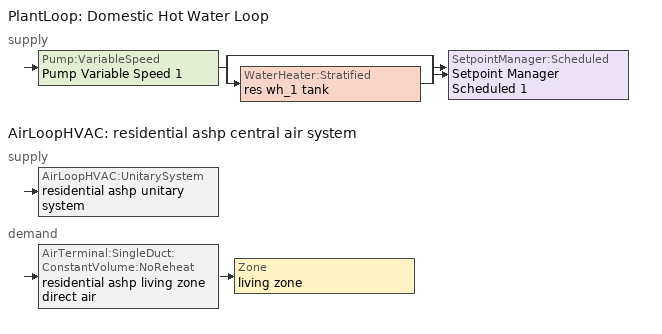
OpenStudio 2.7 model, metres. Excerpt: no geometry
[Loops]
PlantLoop 'Domestic Hot Water Loop'
 supply: Pump:VariableSpeed 'Pump Variable Speed 1' > split
  | bypass
  | WaterHeater:Stratified 'res wh_1 tank'
  join > SetpointManager:Scheduled 'Setpoint Manager Scheduled 1'
AirLoopHVAC 'residential ashp central air system'
 supply: AirLoopHVAC:UnitarySystem 'residential ashp unitary system'
 demand: AirTerminal:SingleDuct:ConstantVolume:NoReheat 'residential ashp living zone direct air' > Zone 'living zone'
[Sizing:Zone]
living zone: Zone Cooling Design Supply Air Temperature Input Method=SupplyAirTemperature; Zone Cooling Design Supply Air Temperature {C}=14; Zone Cooling Design Supply Air Temperature Difference {deltaC}=11.11; Zone Heating Design Supply Air Temperature Input Method=SupplyAirTemperature; Zone Heating Design Supply Air Temperature {C}=40; Zone Heating Design Supply Air Temperature Difference {deltaC}=11.11; Zone Cooling Design Supply Air Humidity Ratio {kg-H2O/kg-air}=0.0085; Zone Heating Design Supply Air Humidity Ratio {kg-H2O/kg-air}=0.008; Cooling Design Air Flow Method=DesignDay; Heating Design Air Flow Method=DesignDay; Account for Dedicated Outdoor Air System=No; Dedicated Outdoor Air System Control Strategy=NeutralSupplyAir; Dedicated Outdoor Air Low Setpoint Temperature for Design {C}=autosize; Dedicated Outdoor Air High Setpoint Temperature for Design {C}=autosize
[Zone equipment]
living zone: residential ashp living zone direct air
[PlantLoop]
Domestic Hot Water Loop: Glycol Concentration=0; Maximum Loop Flow Rate {m3/s}=0.01; Plant Loop Volume {m3}=0.003; Load Distribution Scheme=Optimal
[Sizing:Plant]
Domestic Hot Water Loop: Loop Type=Heating; Design Loop Exit Temperature {C}=51.6667; Loop Design Temperature Difference {deltaC}=5.55556; Sizing Option=NonCoincident; Zone Timesteps in Averaging Window=1; Coincident Sizing Factor Mode=None
[Pump:VariableSpeed]
Pump Variable Speed 1: Rated Flow Rate {m3/s}=0.01; Rated Pump Head {Pa}=1; Rated Power Consumption {W}=0; Motor Efficiency=1; Fraction of Motor Inefficiencies to Fluid Stream=0; Coefficient 1 of the Part Load Performance Curve=0; Coefficient 2 of the Part Load Performance Curve=1; Coefficient 3 of the Part Load Performance Curve=0; Coefficient 4 of the Part Load Performance Curve=0; Pump Control Type=Intermittent; Skin Loss Radiative Fraction=0.5; Design Power Sizing Method=PowerPerFlowPerPressure; Design Electric Power per Unit Flow Rate {W/(m3/s)}=348701.1; Design Shaft Power per Unit Flow Rate per Unit Head {W-s/m3-Pa}=1.28205; Design Minimum Flow Rate Fraction=0
[SetpointManager:Scheduled]
Setpoint Manager Scheduled 1: Control Variable=Temperature; Schedule=dhw temp
[WaterHeater:HeatPump:WrappedCondenser]
res wh_1 hpwh: Availability Schedule=Always On Discrete; Compressor Setpoint Temperature Schedule=res wh_1 WaterHeaterHPSchedule; Dead Band Temperature Difference {deltaC}=0.5; Condenser Bottom Location {m}=0.0869862; Condenser Top Location {m}=0.559813; Evaporator Air Flow Rate {m3/s}=0.0854225; Inlet Air Configuration=Schedule; Inlet Air Temperature Schedule=res wh_1 Tamb act; Inlet Air Humidity Schedule=res wh_1 RHamb act; Tank=res wh_1 tank; DX Coil=res wh_1 coil; Minimum Inlet Air Temperature for Compressor Operation {C}=7.22222; Maximum Inlet Air Temperature for Compressor Operation {C}=48.8889; Compressor Location=Schedule; Compressor Ambient Temperature Schedule=res wh_1 Tamb act; Fan=res wh_1 fan; Fan Placement=DrawThrough; On Cycle Parasitic Electric Load {W}=0; Off Cycle Parasitic Electric Load {W}=0; Parasitic Heat Rejection Location=Outdoors; Tank Element Control Logic=MutuallyExclusive; Control Sensor 1 Height In Stratified Tank {m}=0.818187; Control Sensor 1 Weight=1; Control Sensor 2 Height In Stratified Tank {m}=0.818187
[Coil:WaterHeating:AirToWaterHeatPump:Wrapped]
res wh_1 coil: Rated Heating Capacity {W}=1400; Rated COP {W/W}=2.8; Rated Sensible Heat Ratio=0.88; Rated Evaporator Inlet Air Dry-Bulb Temperature {C}=19.7222; Rated Evaporator Inlet Air Wet-Bulb Temperature {C}=13.0782; Rated Condenser Water Temperature {C}=48.89; Rated Evaporator Air Flow Rate {m3/s}=0.0854225; Evaporator Fan Power Included in Rated COP=Yes; Crankcase Heater Capacity {W}=0; Maximum Ambient Temperature for Crankcase Heater Operation {C}=0; Evaporator Air Temperature Type for Curve Objects=WetBulbTemperature; Heating Capacity Function of Temperature Curve=HPWH-Cap-fT; Heating Capacity Function of Air Flow Fraction Curve=HPWH-Htg-Cap-FF; Heating COP Function of Temperature Curve=HPWH-COP-fT; Heating COP Function of Air Flow Fraction Curve=HPWH-Htg-COP-FF; Part Load Fraction Correlation Curve=HPWH-COP-fPLR
[WaterHeater:Stratified]
res wh_1 tank: Tank Volume {m3}=0.170344; Tank Height {m}=1.0335; Tank Shape=VerticalCylinder; Maximum Temperature Limit {C}=90; Heater Priority Control=MasterSlave; Heater 1 Setpoint Temperature Schedule=res wh_1 TopElementSetpoint; Heater 1 Deadband Temperature Difference {deltaC}=25; Heater 1 Capacity {W}=4500; Heater 1 Height {m}=0.732062; Heater 2 Setpoint Temperature Schedule=res wh_1 BottomElementSetpoint; Heater 2 Deadband Temperature Difference {deltaC}=30; Heater 2 Capacity {W}=4500; Heater 2 Height {m}=0.129188; Heater Fuel Type=Electricity; Heater Thermal Efficiency=1; Off Cycle Parasitic Fuel Consumption Rate {W}=3; Off Cycle Parasitic Fuel Type=Electricity; Off Cycle Parasitic Heat Fraction to Tank=0; Off Cycle Parasitic Height {m}=0; On Cycle Parasitic Fuel Consumption Rate {W}=3; On Cycle Parasitic Fuel Type=Electricity; On Cycle Parasitic Heat Fraction to Tank=0; On Cycle Parasitic Height {m}=0; Ambient Temperature Indicator=Schedule; Ambient Temperature Schedule=res wh_1 Tamb act; Uniform Skin Loss Coefficient per Unit Area to Ambient Temperature {W/m2-K}=1.13221; Skin Loss Fraction to Zone=1; Off Cycle Flue Loss Coefficient to Ambient Temperature {W/K}=0; Off Cycle Flue Loss Fraction to Zone=1; Use Side Effectiveness=1; Use Side Inlet Height {m}=0; Use Side Outlet Height {m}=autocalculate; Source Side Effectiveness=1; Source Side Inlet Height {m}=0; Source Side Outlet Height {m}=0; Inlet Mode=Fixed; Use Side Design Flow Rate {m3/s}=0.00283433; Source Side Design Flow Rate {m3/s}=0; Indirect Water Heating Recovery Time {hr}=1.5; Number of Nodes=12; Additional Destratification Conductivity {W/m-K}=0; Node 1 Additional Loss Coefficient {W/m2-K}=0; Node 2 Additional Loss Coefficient {W/m2-K}=0; Node 3 Additional Loss Coefficient {W/m2-K}=0; Node 4 Additional Loss Coefficient {W/m2-K}=0; Node 5 Additional Loss Coefficient {W/m2-K}=0; Node 6 Additional Loss Coefficient {W/m2-K}=0; Node 7 Additional Loss Coefficient {W/m2-K}=0; Node 8 Additional Loss Coefficient {W/m2-K}=0; Node 9 Additional Loss Coefficient {W/m2-K}=0; Node 10 Additional Loss Coefficient {W/m2-K}=0; Node 11 Additional Loss Coefficient {W/m2-K}=0; Node 12 Additional Loss Coefficient {W/m2-K}=0
[Fan:OnOff] Availability Schedule=Always On Discrete; Motor Efficiency=1; Motor In Airstream Fraction=1
Name | Fan Total Efficiency | Pressure Rise {Pa} | Maximum Flow Rate {m3/s} | Fan Power Ratio Function of Speed Ratio Curve | Fan Efficiency Ratio Function of Speed Ratio Curve
res wh_1 fan | 0.234952 | 23 | 0.0854225 | Fan On Off Power Curve | Fan On Off Efficiency Curve
residential ashp supply fan | 0.75 | 476.748 | 0.893185 | residential ashp fan power curve | residential ashp fan eff curve
[EnergyManagementSystem:Sensor]
Name | Output Variable or Output Meter Index Key | Output Variable or Output Meter
res_wh_1_tl | res wh_1 tank | Water Heater Heat Loss Rate
res_wh_1_sens_cool | res wh_1 coil | Cooling Coil Sensible Cooling Rate
res_wh_1_lat_cool | res wh_1 coil | Cooling Coil Latent Cooling Rate
res_wh_1_fan_pwr | res wh_1 fan | Fan Electric Power
res_wh_1_T_ctrl | res wh_1 tank | Water Heater Temperature Node 3
res_wh_1_LE_P | res wh_1 tank | Water Heater Heater 2 Heating Energy
res_wh_1_UE_P | res wh_1 tank | Water Heater Heater 1 Heating Energy
res_af_1_tin_s | living zone | Zone Mean Air Temperature
res_af_1_tt_s | living zone | Zone Outdoor Air Drybulb Temperature
res_ds_1_win_s | living zone | Zone Mean Air Humidity Ratio
res_ds_1_fan_rtf_s | residential ashp supply fan | Fan Runtime Fraction
[EnergyManagementSystem:Actuator] Actuated Component Type=Schedule:Constant; Actuated Component Control Type=Schedule Value
Name | Actuated Component
res_wh_1_Tamb_act | res wh_1 Tamb act
res_wh_1_RHamb_act | res wh_1 RHamb act
[EnergyManagementSystem:TrendVariable] Number of Timesteps to be Logged=2
Name | EMS Variable
res_wh_1_on_off | res_wh_1_sens_cool
res_wh_1_UETrend | res_wh_1_UE_P
res_wh_1_LETrend | res_wh_1_LE_P
[Coil:Heating:DX:MultiSpeed]
residential ashp heating coil: Availability Schedule=residential heating season; Minimum Outdoor Dry-Bulb Temperature for Compressor Operation {C}=-17.7778; Crankcase Heater Capacity {W}=20; Maximum Outdoor Dry-Bulb Temperature for Crankcase Heater Operation {C}=12.7778; Defrost Energy Input Ratio Function of Temperature Curve=DefrostEIR; Maximum Outdoor Dry-Bulb Temperature for Defrost Operation {C}=4.44444; Defrost Strategy=Resistive; Defrost Control=OnDemand; Defrost Time Period Fraction=0.058333; Resistive Defrost Heater Capacity {W}=autosize; Apply Part Load Fraction to Speeds Greater than 1=No; Fuel Type=Electricity; Region number for Calculating HSPF=4
[Coil:Heating:Electric]
residential ashp supp heater: Availability Schedule=residential heating season; Efficiency=1; Nominal Capacity {W}=29307.1
[Coil:Cooling:DX:MultiSpeed:StageData] Rated Evaporator Fan Power Per Volume Flow Rate {W/(m3/s)}=773.3; Nominal Time for Condensate Removal to Begin {s}=1000; Ratio of Initial Moisture Evaporation Rate and Steady State Latent Capacity=1.5; Maximum Cycling Rate {cycles/hr}=3; Latent Capacity Time Constant {s}=45; Rated Waste Heat Fraction of Power Input=0.2; Waste Heat Function of Temperature Curve=ConstantBiquadratic 1; Evaporative Condenser Effectiveness=0.9; Evaporative Condenser Air Flow Rate {m3/s}=autosize; Rated Evaporative Condenser Pump Power Consumption {W}=autosize
Name | Gross Rated Total Cooling Capacity {W} | Gross Rated Sensible Heat Ratio | Gross Rated Cooling COP {W/W} | Rated Air Flow Rate {m3/s} | Total Cooling Capacity Function of Temperature Curve | Total Cooling Capacity Function of Flow Fraction Curve | Energy Input Ratio Function of Temperature Curve | Energy Input Ratio Function of Flow Fraction Curve | Part Load Fraction Correlation Curve
Coil Cooling DX Multi Speed Stage Data 1 | 12660.7 | 0.714668 | 4.15973 | 0.698308 | Cool-Cap-fT1 | Cool-Cap-fFF1 | Cool-EIR-fT1 | Cool-EIR-fFF1 | Cool-PLF-fPLR1
Coil Cooling DX Multi Speed Stage Data 2 | 17584.3 | 0.726743 | 3.68907 | 0.811986 | Cool-Cap-fT2 | Cool-Cap-fFF2 | Cool-EIR-fT2 | Cool-EIR-fFF2 | Cool-PLF-fPLR2
[Coil:Cooling:DX:MultiSpeed]
residential ashp cooling coil: Availability Schedule=residential cooling season; Condenser Type=AirCooled; Apply Part Load Fraction to Speeds Greater than 1=No; Apply Latent Degradation to Speeds Greater than 1=No; Crankcase Heater Capacity {W}=0; Maximum Outdoor Dry-Bulb Temperature for Crankcase Heater Operation {C}=10; Basin Heater Capacity {W/K}=0; Basin Heater Setpoint Temperature {C}=2; Fuel Type=Electricity; Stage 1=Coil Cooling DX Multi Speed Stage Data 1; Stage 2=Coil Cooling DX Multi Speed Stage Data 2
[AirLoopHVAC:UnitarySystem]
residential ashp unitary system: Control Type=Load; Controlling Zone or Thermostat Location=living zone; Dehumidification Control Type=None; Availability Schedule=Always On Discrete; Supply Fan=residential ashp supply fan; Fan Placement=BlowThrough; Supply Air Fan Operating Mode Schedule=Always Off Discrete; Heating Coil=residential ashp heating coil; DX Heating Coil Sizing Ratio=1; Cooling Coil=residential ashp cooling coil; Use DOAS DX Cooling Coil=No; DOAS DX Cooling Coil Leaving Minimum Air Temperature {C}=2; Latent Load Control=SensibleOnlyLoadControl; Supplemental Heating Coil=residential ashp supp heater; Supply Air Flow Rate Method During Cooling Operation=SupplyAirFlowRate; Supply Air Flow Rate During Cooling Operation {m3/s}=0.300672; Supply Air Flow Rate Method During Heating Operation=SupplyAirFlowRate; Supply Air Flow Rate During Heating Operation {m3/s}=0.893181; Supply Air Flow Rate When No Cooling or Heating is Required {m3/s}=0; Maximum Supply Air Temperature {C}=76.6667; Maximum Outdoor Dry-Bulb Temperature for Supplemental Heater Operation {C}=4.44444; Maximum Cycling Rate {cycles/hr}=2.5; Heat Pump Time Constant {s}=60; Fraction of On-Cycle Power Use=0.01; Heat Pump Fan Delay Time {s}=60; Ancilliary On-Cycle Electric Power {W}=0; Ancilliary Off-Cycle Electric Power {W}=0; Design Specification Multispeed Object=Unitary System Performance Multispeed 1
[UnitarySystemPerformance:Multispeed]
Unitary System Performance Multispeed 1: Single Mode Operation=No; Heating Speed Supply Air Flow Ratio 1=0.8; Cooling Speed Supply Air Flow Ratio 1=0.86; Heating Speed Supply Air Flow Ratio 2=1; Cooling Speed Supply Air Flow Ratio 2=1
[AirLoopHVAC]
residential ashp central air system: Availability Schedule=Always On Discrete; Design Supply Air Flow Rate {m3/s}=0.893181
[Sizing:System]
residential ashp central air system: Type of Load to Size On=Sensible; Design Outdoor Air Flow Rate {m3/s}=Autosize; Central Heating Maximum System Air Flow Ratio=0.3; Preheat Design Temperature {C}=7; Preheat Design Humidity Ratio {kg-H2O/kg-Air}=0.008; Precool Design Temperature {C}=12.8; Precool Design Humidity Ratio {kg-H2O/kg-Air}=0.008; Central Cooling Design Supply Air Temperature {C}=12.8; Central Heating Design Supply Air Temperature {C}=16.7; Sizing Option=NonCoincident; 100% Outdoor Air in Cooling=Yes; 100% Outdoor Air in Heating=Yes; Central Cooling Design Supply Air Humidity Ratio {kg-H2O/kg-Air}=0.0085; Central Heating Design Supply Air Humidity Ratio {kg-H2O/kg-Air}=0.008; Cooling Design Air Flow Method=DesignDay; Cooling Design Air Flow Rate {m3/s}=0; Heating Design Air Flow Method=DesignDay; Heating Design Air Flow Rate {m3/s}=0; System Outdoor Air Method=ZoneSum; Zone Maximum Outdoor Air Fraction=1; Cooling Supply Air Flow Rate Per Floor Area {m3/s-m2}=0.00996765; Cooling Fraction of Autosized Cooling Supply Air Flow Rate=1; Cooling Supply Air Flow Rate Per Unit Cooling Capacity {m3/s-W}=3.94755e-05; Heating Supply Air Flow Rate Per Floor Area {m3/s-m2}=0.00996765; Heating Fraction of Autosized Heating Supply Air Flow Rate=1; Heating Fraction of Autosized Cooling Supply Air Flow Rate=1; Heating Supply Air Flow Rate Per Unit Heating Capacity {m3/s-W}=3.15882e-05; Cooling Design Capacity Method=CoolingDesignCapacity; Cooling Design Capacity {W}=autosize; Cooling Design Capacity Per Floor Area {W/m2}=234.7; Fraction of Autosized Cooling Design Capacity=1; Heating Design Capacity Method=HeatingDesignCapacity; Heating Design Capacity {W}=autosize; Heating Design Capacity Per Floor Area {W/m2}=157; Fraction of Autosized Heating Design Capacity=1; Central Cooling Capacity Control Method=OnOff
[AirTerminal:SingleDuct:ConstantVolume:NoReheat]
residential ashp living zone direct air: Availability Schedule=Always On Discrete; Maximum Air Flow Rate {m3/s}=0.893181
[EnergyManagementSystem:Subroutine]
res_ds_1_lk_subrout: Set f_sup = 0.19990009990009988; Set f_ret = 0.10009990009990012; Set f_OA = 0.0; Set oafrate = f_OA * res_ds_1_ah_vfr; Set suplkfrate = f_sup * res_ds_1_ah_vfr; Set retlkfrate = f_ret * res_ds_1_ah_vfr; Set res_ds_1_ah_to_liv = (@Abs (suplkfrate-retlkfrate-oafrate)); Set res_ds_1_liv_to_ah = 0; Set res_ds_1_lk_sup_fan_equiv = 0; Set res_ds_1_lk_ret_fan_equiv = oafrate; If res_ds_1_ah_mfr>0; Set h_SA = (@HFnTdbW res_ds_1_ah_tt res_ds_1_ah_wt); Set h_AHZone = (@HFnTdbW res_ds_1_ah_t res_ds_1_ah_w); Set h_RA = (@HFnTdbW res_ds_1_ra_t res_ds_1_ra_w); Set h_fg = (@HfgAirFnWTdb res_ds_1_ah_wt res_ds_1_ah_tt); Set SALeakageQtot = f_sup * res_ds_1_ah_mfr*(h_RA - h_SA); Set temp1 = h_fg*(res_ds_1_ra_w-res_ds_1_ah_wt); Set res_ds_1_sup_lat_lk_to_lv = f_sup*res_ds_1_ah_mfr*temp1; Set res_ds_1_sup_s_lk_to_lv = SALeakageQtot-res_ds_1_sup_lat_lk_to_lv; Set eTm = (res_ds_1_fan_rtf/(res_ds_1_ah_mfr*1006.0))*251.338; Set eTm = 0-eTm; Set temp4 = res_ds_1_ah_t; Set tsup = temp4+((res_ds_1_ah_tt-res_ds_1_ah_t)*(@Exp eTm)); Set temp5 = tsup-res_ds_1_ah_tt; Set res_ds_1_sup_d_cn_to_lv = res_ds_1_ah_mfr*1006.0*temp5; Set res_ds_1_sup_d_cn_to_ah = 0-res_ds_1_sup_d_cn_to_lv; Set eTm = (res_ds_1_fan_rtf/(res_ds_1_ah_mfr*1006.0))*93.088; Set eTm = 0-eTm; Set temp6 = res_ds_1_ah_t; Set tret = temp6+((res_ds_1_ra_t-res_ds_1_ah_t)*(@Exp eTm)); Set temp7 = tret-res_ds_1_ra_t; Set res_ds_1_ret_d_cn_to_pl = res_ds_1_ah_mfr*1006.0*temp7; Set res_ds_1_ret_d_cn_to_ah = 0-res_ds_1_ret_d_cn_to_pl; Set res_ds_1_ret_lat_lk = 0; Set temp2 = (res_ds_1_ah_t-res_ds_1_ra_t); Set res_ds_1_ret_s_lk = f_ret*res_ds_1_ah_mfr*1006.0*temp2; Set QtotLeakToAHZn = f_sup*res_ds_1_ah_mfr*(h_SA-h_AHZone); Set temp3 = (res_ds_1_ah_wt-res_ds_1_ah_w); Set res_ds_1_sup_lat_lk_to_ah = f_sup*res_ds_1_ah_mfr*h_fg*temp3; Set res_ds_1_sup_s_lk_to_ah = QtotLeakToAHZn-res_ds_1_sup_lat_lk_to_ah; Else; Set res_ds_1_sup_lat_lk_to_lv = 0; Set res_ds_1_sup_s_lk_to_lv = 0; Set res_ds_1_sup_d_cn_to_lv = 0; Set res_ds_1_sup_d_cn_to_ah = 0; Set res_ds_1_ret_d_cn_to_pl = 0; Set res_ds_1_ret_d_cn_to_ah = 0; Set res_ds_1_ret_lat_lk = 0; Set res_ds_1_ret_s_lk = 0; Set res_ds_1_sup_lat_lk_to_ah = 0; Set res_ds_1_sup_s_lk_to_ah = 0; EndIf
[Schedule:Ruleset]
Name | Default Day Schedule
residential heating season | Schedule Day 11
residential cooling season | Schedule Day 14
[Schedule:Day]
Schedule Day 11; Schedule Day 14: 24, 0, 0
residential heating season allday1; residential heating season allday2; residential heating season allday3; residential heating season allday4; residential heating season allday5; residential heating season allday6; residential heating season allday7; residential heating season allday8; residential heating season allday9; residential heating season allday10; residential heating season allday11; residential heating season allday12; residential cooling season allday1; residential cooling season allday2; residential cooling season allday3; residential cooling season allday4; residential cooling season allday5; residential cooling season allday6; residential cooling season allday7; residential cooling season allday8; residential cooling season allday9; residential cooling season allday10; residential cooling season allday11; residential cooling season allday12: 24, 0, 1
[Schedule:Rule] Apply Sunday=Yes; Apply Monday=Yes; Apply Tuesday=Yes; Apply Wednesday=Yes; Apply Thursday=Yes; Apply Friday=Yes; Apply Saturday=Yes; Date Specification Type=DateRange; Start Day=1
Name | Schedule Ruleset | Rule Order | Day Schedule | Start Month | End Month | End Day
residential heating season allday ruleset1 | residential heating season | 11 | residential heating season allday1 | 1 | 1 | 31
residential heating season allday ruleset2 | residential heating season | 10 | residential heating season allday2 | 2 | 2 | 28
residential heating season allday ruleset3 | residential heating season | 9 | residential heating season allday3 | 3 | 3 | 31
residential heating season allday ruleset4 | residential heating season | 8 | residential heating season allday4 | 4 | 4 | 30
residential heating season allday ruleset5 | residential heating season | 7 | residential heating season allday5 | 5 | 5 | 31
residential heating season allday ruleset6 | residential heating season | 6 | residential heating season allday6 | 6 | 6 | 30
residential heating season allday ruleset7 | residential heating season | 5 | residential heating season allday7 | 7 | 7 | 31
residential heating season allday ruleset8 | residential heating season | 4 | residential heating season allday8 | 8 | 8 | 31
residential heating season allday ruleset9 | residential heating season | 3 | residential heating season allday9 | 9 | 9 | 30
residential heating season allday ruleset10 | residential heating season | 2 | residential heating season allday10 | 10 | 10 | 31
residential heating season allday ruleset11 | residential heating season | 1 | residential heating season allday11 | 11 | 11 | 30
residential heating season allday ruleset12 | residential heating season | 0 | residential heating season allday12 | 12 | 12 | 31
residential cooling season allday ruleset1 | residential cooling season | 11 | residential cooling season allday1 | 1 | 1 | 31
residential cooling season allday ruleset2 | residential cooling season | 10 | residential cooling season allday2 | 2 | 2 | 28
residential cooling season allday ruleset3 | residential cooling season | 9 | residential cooling season allday3 | 3 | 3 | 31
residential cooling season allday ruleset4 | residential cooling season | 8 | residential cooling season allday4 | 4 | 4 | 30
residential cooling season allday ruleset5 | residential cooling season | 7 | residential cooling season allday5 | 5 | 5 | 31
residential cooling season allday ruleset6 | residential cooling season | 6 | residential cooling season allday6 | 6 | 6 | 30
residential cooling season allday ruleset7 | residential cooling season | 5 | residential cooling season allday7 | 7 | 7 | 31
residential cooling season allday ruleset8 | residential cooling season | 4 | residential cooling season allday8 | 8 | 8 | 31
residential cooling season allday ruleset9 | residential cooling season | 3 | residential cooling season allday9 | 9 | 9 | 30
residential cooling season allday ruleset10 | residential cooling season | 2 | residential cooling season allday10 | 10 | 10 | 31
residential cooling season allday ruleset11 | residential cooling season | 1 | residential cooling season allday11 | 11 | 11 | 30
residential cooling season allday ruleset12 | residential cooling season | 0 | residential cooling season allday12 | 12 | 12 | 31
[Schedule:Constant]
Name | Value
dhw temp | 51.6667
res wh_1 Tamb act | 23
res wh_1 RHamb act | 0.5
res wh_1 WaterHeaterHPSchedule; res wh_1 BottomElementSetpoint | 51.67
res wh_1 TopElementSetpoint | 48.78
Always On Discrete | 1
Always Off Discrete | 0
[Curve:Biquadratic]
Name | Coefficient1 Constant | Coefficient2 x | Coefficient3 x**2 | Coefficient4 y | Coefficient5 y**2 | Coefficient6 x*y | Minimum Value of x | Maximum Value of x | Minimum Value of y | Maximum Value of y
HPWH-Cap-fT | 0.563 | 0.0437 | 3.9e-005 | 0.0055 | -0.000148 | -0.000145 | 0 | 100 | 0 | 100
HPWH-COP-fT | 1.1332 | 0.063 | -9.79e-05 | -0.00972 | -2.14e-05 | -0.000686 | 0 | 100 | 0 | 100
DefrostEIR | 0.1528 | 0 | 0 | 0 | 0 | 0 | -100 | 100 | -100 | 100
ConstantBiquadratic 1 | 1 | 0 | 0 | 0 | 0 | 0 | -100 | 100 | -100 | 100
Cool-Cap-fT1 | 1.65879 | -0.083453 | 0.00342409 | 0.00243324 | -4.5036e-05 | -0.00053368 | 13.88 | 23.88 | 18.33 | 51.66
Cool-EIR-fT1 | -0.582916 | 0.158101 | -0.00439795 | -0.0203351 | 0.00107983 | -0.000639592 | 13.88 | 23.88 | 18.33 | 51.66
Cool-Cap-fT2 | 1.47274 | -0.0672218 | 0.0029199 | 5.16006e-05 | -2.97756e-05 | -0.000359086 | 13.88 | 23.88 | 18.33 | 51.66
Cool-EIR-fT2 | -0.488196 | 0.0991622 | -0.00236967 | 0.0195034 | 0.00042977 | -0.00109744 | 13.88 | 23.88 | 18.33 | 51.66
[Curve:Cubic] Coefficient3 x**2=0; Coefficient4 x**3=0; Minimum Value of x=0
Name | Coefficient1 Constant | Coefficient2 x | Maximum Value of x | Minimum Curve Output | Maximum Curve Output
HPWH-Htg-Cap-FF; HPWH-Htg-COP-FF | 1 | 0 | 100
HPWH-COP-fPLR; Fan On Off Efficiency Curve | 1 | 0 | 1
residential ashp fan eff curve | 0 | 1 | 1 | 0.01 | 1
[Curve:Exponent]
Name | Coefficient1 Constant | Coefficient2 Constant | Coefficient3 Constant | Minimum Value of x | Maximum Value of x
Fan On Off Power Curve | 1 | 0 | 0 | 0 | 1
residential ashp fan power curve | 0 | 1 | 3 | -100 | 100
[Curve:Quadratic] Minimum Value of x=0
Name | Coefficient1 Constant | Coefficient2 x | Coefficient3 x**2 | Maximum Value of x | Minimum Curve Output | Maximum Curve Output
Cool-PLF-fPLR1; Cool-PLF-fPLR2 | 0.89 | 0.11 | 0 | 1 | 0.7 | 1
Cool-Cap-fFF1 | 0.65524 | 0.511655 | -0.166895 | 2 | 0 | 2
Cool-EIR-fFF1 | 1.63911 | -0.998954 | 0.359846 | 2 | 0 | 2
Cool-Cap-fFF2 | 0.618281 | 0.56906 | -0.187341 | 2 | 0 | 2
Cool-EIR-fFF2 | 1.57077 | -0.914152 | 0.343377 | 2 | 0 | 2
